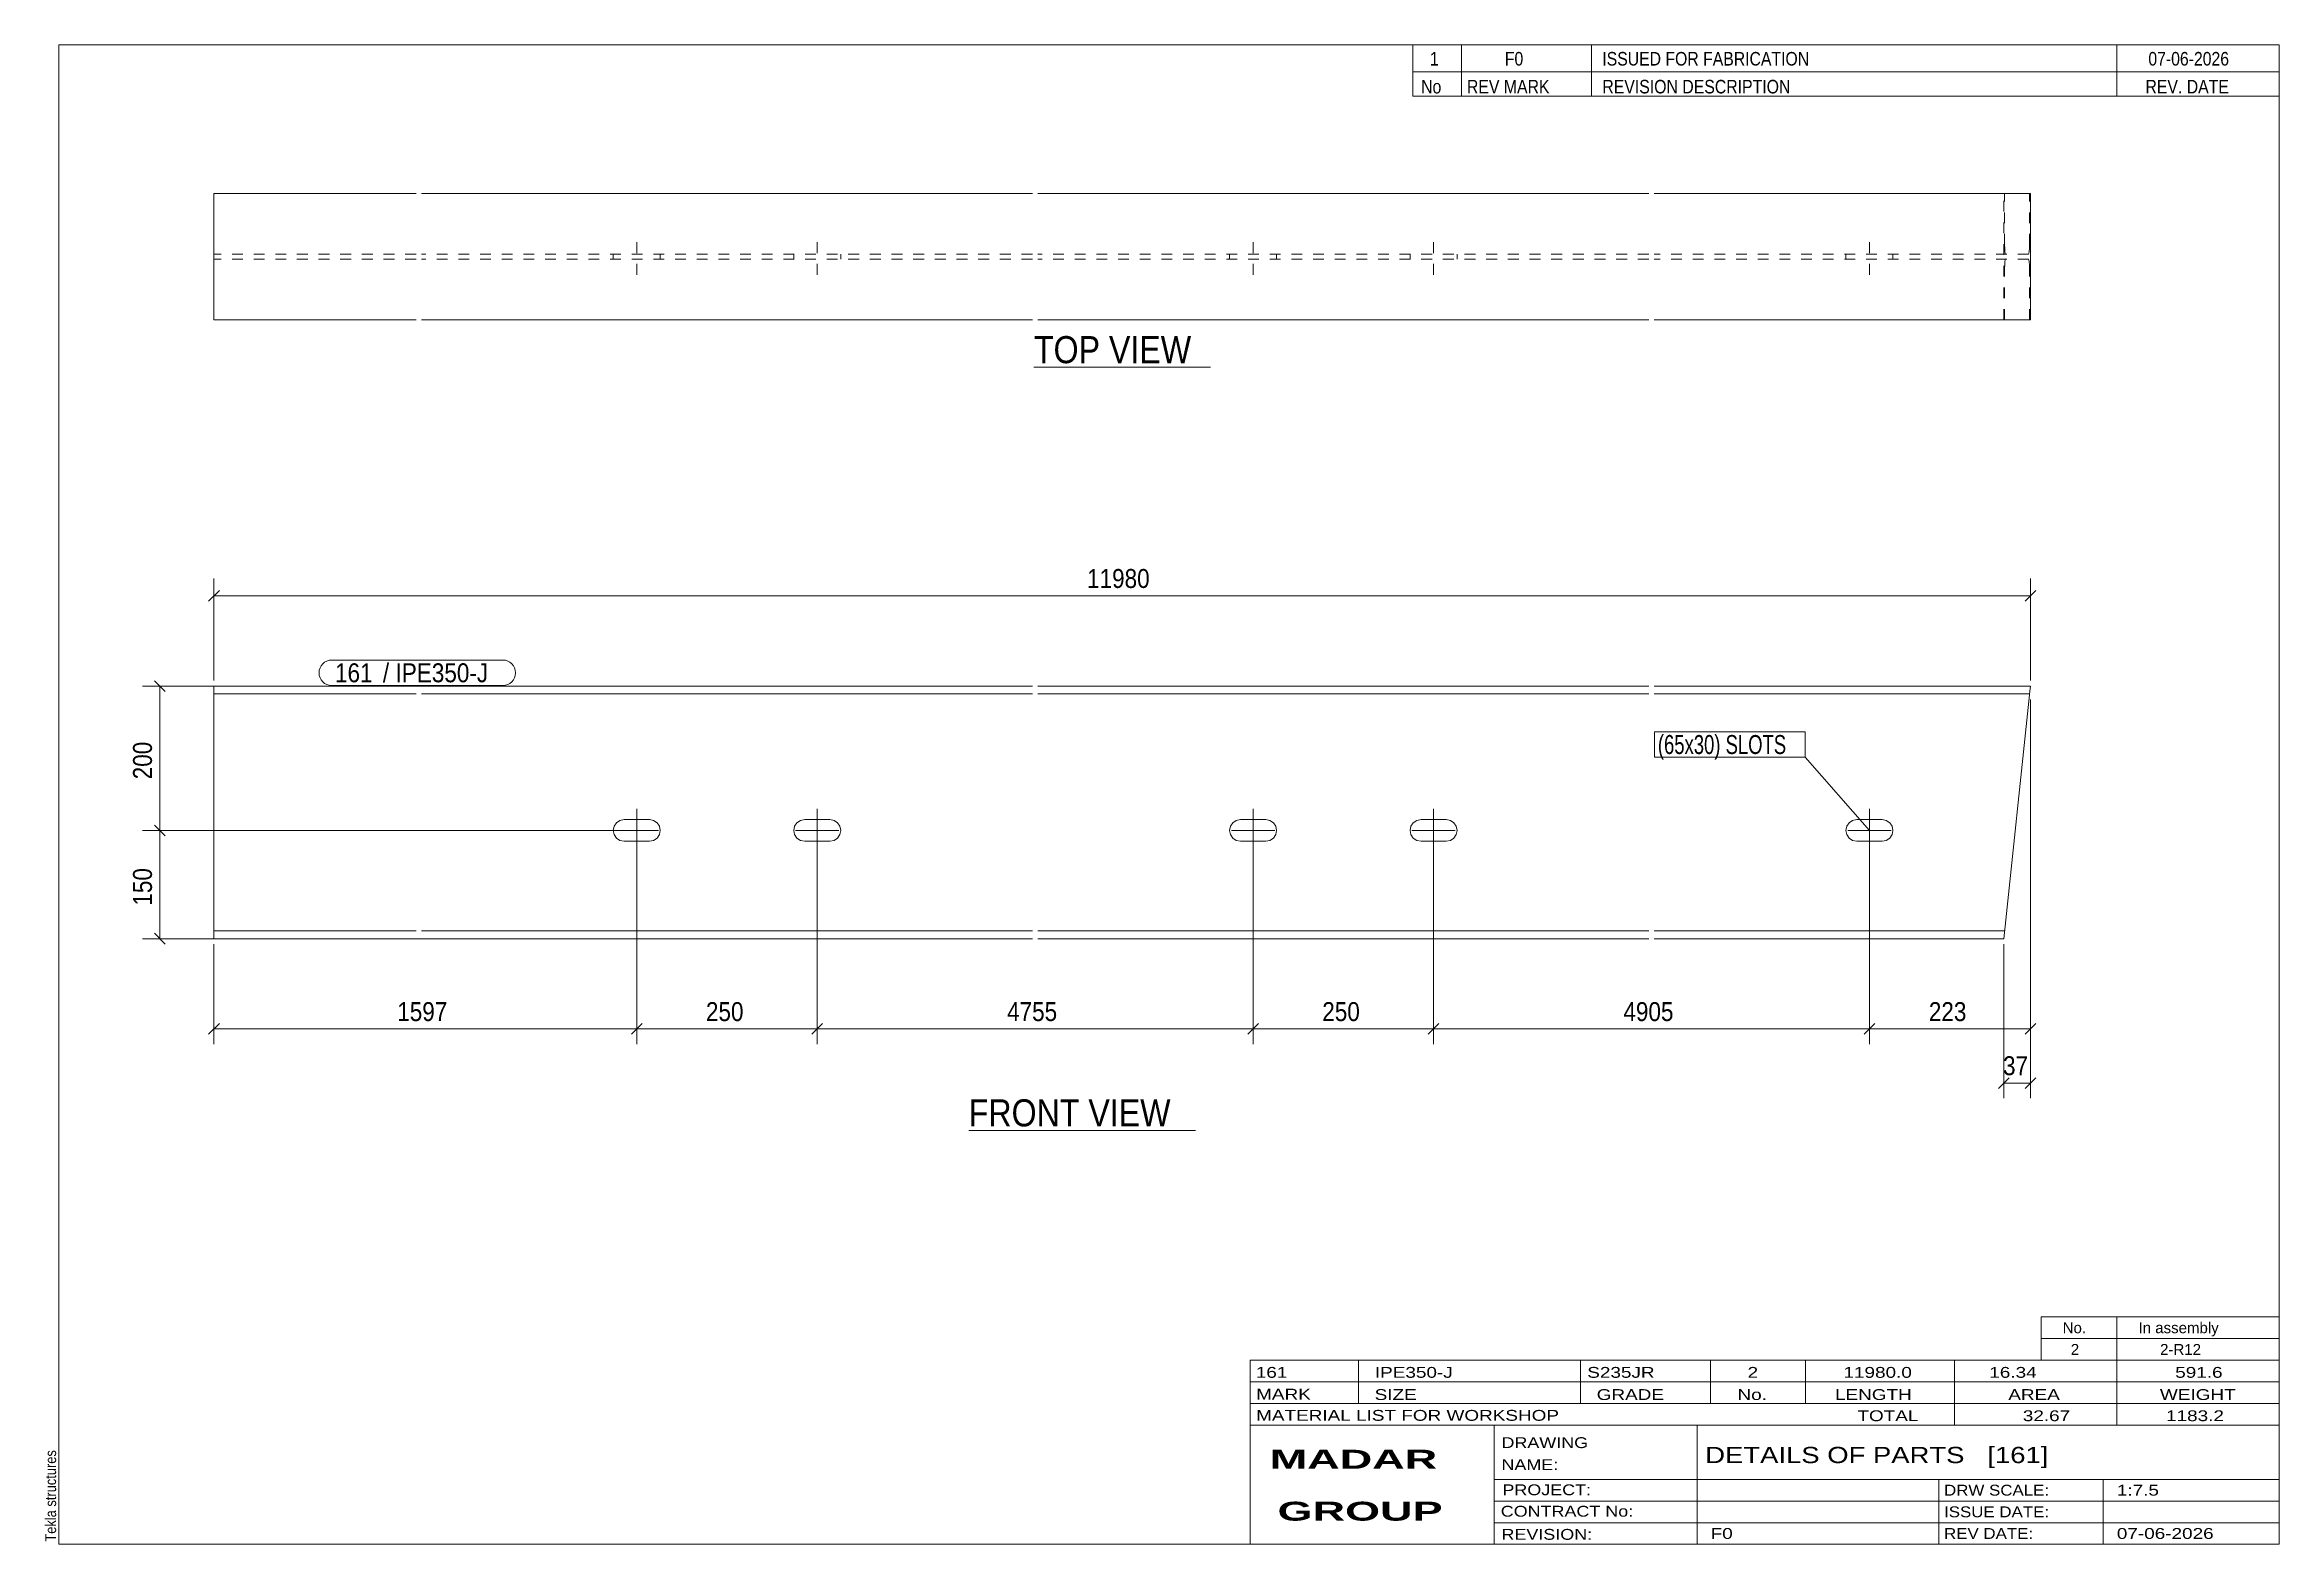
# Model space of a CAD drawing. Header units: millimetres. Extents: x 2 to 415, y 5 to 282.
import ezdxf

# ---------------------------------------------------------------- set-up
doc = ezdxf.new("R2010")
doc.units = ezdxf.units.MM
doc.linetypes.add('XKITLINE00', pattern=[0])
doc.linetypes.add('XKITLINE02', pattern=[4, 2, -2])
for name, color, linetype, lineweight in [('Bolt', 3, 'Continuous', 0), ('BoltMark', 7, 'Continuous', 0), ('Dimensions', 7, 'Continuous', 0), ('DrawingSheet', 5, 'Continuous', 0), ('OtherObjectType', 7, 'Continuous', 0), ('Part', 2, 'Continuous', 0), ('PartMark', 7, 'Continuous', 0)]:
    doc.layers.add(name, color=color, linetype=linetype, lineweight=lineweight)
doc.styles.add('ARIAL', font='ARIAL.TTF')
doc.styles.add('ARIAL_BOLD', font='ARIALBD.TTF')
doc.styles.add('ARIAL_NARROW', font='ARIALN.TTF')

# ---------------------------------------------------------------- blocks, each defined once
blk = doc.blocks.new('*A1')
at = {"layer": 'Bolt', "color": 3, "linetype": 'XKITLINE00', "lineweight": 0}
for p, q in [((111.72, 132.87), (111.72, 140.87)), ((145.05, 132.87), (145.05, 140.87)), ((225.52, 132.87), (225.52, 140.87)), ((258.85, 132.87), (258.85, 140.87)), ((339.32, 132.87), (339.32, 140.87)), ((107.38, 136.87), (107.54, 137.63)), ((107.54, 136.1), (107.38, 136.87)), ((107.38, 136.87), (107.38, 136.87)), ((107.54, 137.63), (107.97, 138.28)), ((107.72, 136.87), (115.72, 136.87)), ((107.97, 138.28), (108.62, 138.71)), ((108.62, 138.71), (109.38, 138.87)), ((109.38, 138.87), (114.05, 138.87)), ((114.05, 138.87), (114.82, 138.71)), ((114.82, 138.71), (115.46, 138.28)), ((115.46, 138.28), (115.9, 137.63)), ((115.9, 137.63), (116.05, 136.87)), ((116.05, 136.87), (115.9, 136.1)), ((116.05, 136.87), (116.05, 136.87)), ((140.72, 136.87), (140.87, 137.63)), ((140.87, 136.1), (140.72, 136.87)), ((140.72, 136.87), (140.72, 136.87)), ((140.87, 137.63), (141.3, 138.28)), ((141.05, 136.87), (149.05, 136.87)), ((141.3, 138.28), (141.95, 138.71)), ((141.95, 138.71), (142.72, 138.87)), ((142.72, 138.87), (147.38, 138.87)), ((147.38, 138.87), (148.15, 138.71)), ((148.15, 138.71), (148.8, 138.28)), ((148.8, 138.28), (149.23, 137.63)), ((149.23, 137.63), (149.38, 136.87)), ((149.38, 136.87), (149.23, 136.1)), ((149.38, 136.87), (149.38, 136.87)), ((221.18, 136.87), (221.34, 137.63)), ((221.34, 136.1), (221.18, 136.87)), ((221.18, 136.87), (221.18, 136.87)), ((221.34, 137.63), (221.77, 138.28)), ((221.52, 136.87), (229.52, 136.87)), ((221.77, 138.28), (222.42, 138.71)), ((222.42, 138.71), (223.18, 138.87)), ((223.18, 138.87), (227.85, 138.87)), ((227.85, 138.87), (228.62, 138.71)), ((228.62, 138.71), (229.26, 138.28)), ((229.26, 138.28), (229.7, 137.63)), ((229.7, 137.63), (229.85, 136.87)), ((229.85, 136.87), (229.7, 136.1)), ((229.85, 136.87), (229.85, 136.87)), ((254.52, 136.87), (254.67, 137.63)), ((254.67, 136.1), (254.52, 136.87)), ((254.52, 136.87), (254.52, 136.87)), ((254.67, 137.63), (255.1, 138.28)), ((254.85, 136.87), (262.85, 136.87)), ((255.1, 138.28), (255.75, 138.71)), ((255.75, 138.71), (256.52, 138.87)), ((256.52, 138.87), (261.18, 138.87)), ((261.18, 138.87), (261.95, 138.71)), ((261.95, 138.71), (262.6, 138.28)), ((262.6, 138.28), (263.03, 137.63)), ((263.03, 137.63), (263.18, 136.87)), ((263.18, 136.87), (263.03, 136.1)), ((263.18, 136.87), (263.18, 136.87)), ((334.98, 136.87), (335.14, 137.63)), ((335.14, 136.1), (334.98, 136.87)), ((334.98, 136.87), (334.98, 136.87)), ((335.14, 137.63), (335.57, 138.28)), ((335.32, 136.87), (343.32, 136.87)), ((335.57, 138.28), (336.22, 138.71)), ((336.22, 138.71), (336.98, 138.87)), ((336.98, 138.87), (341.65, 138.87)), ((341.65, 138.87), (342.42, 138.71)), ((342.42, 138.71), (343.06, 138.28)), ((343.06, 138.28), (343.5, 137.63)), ((343.5, 137.63), (343.65, 136.87)), ((343.65, 136.87), (343.5, 136.1)), ((343.65, 136.87), (343.65, 136.87)), ((107.97, 135.45), (107.54, 136.1)), ((108.62, 135.02), (107.97, 135.45)), ((109.38, 134.87), (108.62, 135.02)), ((114.05, 134.87), (109.38, 134.87)), ((114.82, 135.02), (114.05, 134.87)), ((115.46, 135.45), (114.82, 135.02)), ((115.9, 136.1), (115.46, 135.45)), ((141.3, 135.45), (140.87, 136.1)), ((141.95, 135.02), (141.3, 135.45)), ((142.72, 134.87), (141.95, 135.02)), ((147.38, 134.87), (142.72, 134.87)), ((148.15, 135.02), (147.38, 134.87)), ((148.8, 135.45), (148.15, 135.02)), ((149.23, 136.1), (148.8, 135.45)), ((221.77, 135.45), (221.34, 136.1)), ((222.42, 135.02), (221.77, 135.45)), ((223.18, 134.87), (222.42, 135.02)), ((227.85, 134.87), (223.18, 134.87)), ((228.62, 135.02), (227.85, 134.87)), ((229.26, 135.45), (228.62, 135.02)), ((229.7, 136.1), (229.26, 135.45)), ((255.1, 135.45), (254.67, 136.1)), ((255.75, 135.02), (255.1, 135.45)), ((256.52, 134.87), (255.75, 135.02)), ((261.18, 134.87), (256.52, 134.87)), ((261.95, 135.02), (261.18, 134.87)), ((262.6, 135.45), (261.95, 135.02)), ((263.03, 136.1), (262.6, 135.45)), ((335.57, 135.45), (335.14, 136.1)), ((336.22, 135.02), (335.57, 135.45)), ((336.98, 134.87), (336.22, 135.02)), ((341.65, 134.87), (336.98, 134.87)), ((342.42, 135.02), (341.65, 134.87)), ((343.06, 135.45), (342.42, 135.02)), ((343.5, 136.1), (343.06, 135.45))]:
    blk.add_line(p, q, dxfattribs=at)
blk = doc.blocks.new('*A2')
at = {"layer": 'Part', "color": 2, "linetype": 'XKITLINE00', "lineweight": 0}
for p, q in [((33.65, 163.53), (33.65, 116.87)), ((70.98, 163.53), (33.65, 163.53)), ((70.98, 162.07), (33.65, 162.07)), ((184.78, 163.53), (71.98, 163.53)), ((184.78, 162.07), (71.98, 162.07)), ((298.58, 163.53), (185.78, 163.53)), ((298.58, 162.07), (185.78, 162.07)), ((369.05, 163.53), (299.58, 163.53)), ((368.9, 162.07), (299.58, 162.07)), ((368.88, 161.93), (364.13, 116.87)), ((368.9, 162.07), (368.88, 161.93)), ((369.05, 163.53), (368.9, 162.07)), ((70.98, 118.33), (33.65, 118.33)), ((70.98, 116.87), (33.65, 116.87)), ((184.78, 118.33), (71.98, 118.33)), ((184.78, 116.87), (71.98, 116.87)), ((298.58, 118.33), (185.78, 118.33)), ((298.58, 116.87), (185.78, 116.87)), ((364.28, 118.33), (299.58, 118.33)), ((364.13, 116.87), (299.58, 116.87))]:
    blk.add_line(p, q, dxfattribs=at)
at = {"layer": 'Part', "color": 7, "linetype": 'XKITLINE02', "lineweight": 0}
blk.add_line((364.3, 118.46), (364.28, 118.33), dxfattribs=at)
blk = doc.blocks.new('*A3')
at = {"layer": 'Bolt', "color": 3, "linetype": 'XKITLINE02', "lineweight": 0}
for p, q in [((111.72, 239.5), (111.72, 246.17)), ((145.05, 239.5), (145.05, 246.17)), ((225.52, 239.5), (225.52, 246.17)), ((258.85, 239.5), (258.85, 246.17)), ((339.32, 239.5), (339.32, 246.17)), ((107.38, 243.3), (107.38, 242.37)), ((116.05, 243.3), (116.05, 242.37)), ((140.72, 243.3), (140.72, 242.37)), ((149.38, 243.3), (149.38, 242.37)), ((221.18, 243.3), (221.18, 242.37)), ((229.85, 243.3), (229.85, 242.37)), ((254.52, 243.3), (254.52, 242.37)), ((263.18, 243.3), (263.18, 242.37)), ((334.98, 243.3), (334.98, 242.37)), ((343.65, 243.3), (343.65, 242.37))]:
    blk.add_line(p, q, dxfattribs=at)
blk = doc.blocks.new('*A4')
at = {"layer": 'Part', "color": 2, "linetype": 'XKITLINE00', "lineweight": 0}
for p, q in [((33.65, 254.5), (70.98, 254.5)), ((33.65, 231.17), (33.65, 254.5)), ((71.98, 254.5), (184.78, 254.5)), ((185.78, 254.5), (298.58, 254.5)), ((299.58, 254.5), (369.05, 254.5)), ((369.05, 254.5), (369.05, 231.17)), ((70.98, 231.17), (33.65, 231.17)), ((184.78, 231.17), (71.98, 231.17)), ((298.58, 231.17), (185.78, 231.17)), ((369.05, 231.17), (299.58, 231.17))]:
    blk.add_line(p, q, dxfattribs=at)
at = {"layer": 'Part', "color": 7, "linetype": 'XKITLINE02', "lineweight": 0}
for p, q in [((364.13, 231.17), (364.13, 254.5)), ((364.28, 245.03), (364.28, 254.5)), ((368.9, 245.03), (368.9, 254.5)), ((364.28, 245.03), (364.3, 244.37)), ((364.3, 244.37), (364.34, 243.81)), ((364.34, 243.81), (364.4, 243.43)), ((368.78, 243.43), (368.84, 243.81)), ((368.84, 243.81), (368.88, 244.37)), ((368.88, 244.37), (368.9, 245.03)), ((70.98, 243.3), (33.65, 243.3)), ((70.98, 242.37), (33.65, 242.37)), ((184.78, 243.3), (71.98, 243.3)), ((184.78, 242.37), (71.98, 242.37)), ((298.58, 243.3), (185.78, 243.3)), ((298.58, 242.37), (185.78, 242.37)), ((368.71, 243.3), (299.58, 243.3)), ((368.71, 242.37), (299.58, 242.37)), ((364.3, 241.3), (364.28, 240.63)), ((364.28, 231.17), (364.28, 240.63)), ((364.34, 241.86), (364.3, 241.3)), ((364.4, 242.23), (364.34, 241.86)), ((364.4, 243.43), (364.47, 243.3)), ((364.47, 242.37), (364.4, 242.23)), ((368.71, 243.3), (368.78, 243.43)), ((368.78, 242.23), (368.71, 242.37)), ((368.84, 241.86), (368.78, 242.23)), ((368.88, 241.3), (368.84, 241.86)), ((368.9, 240.63), (368.88, 241.3)), ((368.9, 231.17), (368.9, 240.63))]:
    blk.add_line(p, q, dxfattribs=at)
blk = doc.blocks.new('*A5')
at = {"layer": 'DrawingSheet', "color": 5, "linetype": 'XKITLINE00', "lineweight": 0}
for p, q in [((415, 282), (5, 282)), ((5, 282), (5, 5)), ((415, 5), (415, 282)), ((5, 5), (415, 5))]:
    blk.add_line(p, q, dxfattribs=at)
at = {"layer": 'DrawingSheet', "color": 5, "style": 'ARIAL', "width": 0.85}
blk.add_text('Tekla structures', height=2, rotation=90, dxfattribs=at).set_placement((4.5, 5.5))
blk = doc.blocks.new('*A6')
at = {"layer": 'OtherObjectType', "color": 7, "linetype": 'XKITLINE00', "lineweight": 0}
for p, q in [((371, 47), (415, 47)), ((371, 43), (371, 47)), ((385, 43), (385, 47)), ((415, 43), (415, 47)), ((371, 43), (415, 43)), ((371, 39), (371, 43)), ((385, 39), (385, 43)), ((415, 39), (415, 43)), ((371, 39), (415, 39))]:
    blk.add_line(p, q, dxfattribs=at)
at = {"layer": 'OtherObjectType', "color": 7, "style": 'ARIAL_NARROW', "width": 1.211571}
for s, p in [('No.', (375, 44)), ('In assembly', (389, 44)), ('2', (376.5, 40)), ('2-R12', (392.99, 40))]:
    blk.add_text(s, height=2, dxfattribs=at).set_placement(p)
blk = doc.blocks.new('*A7')
at = {"layer": 'OtherObjectType', "color": 7, "linetype": 'XKITLINE00', "lineweight": 0}
for p, q in [((255, 282), (415, 282)), ((415, 282), (255, 282)), ((255, 282), (255, 277)), ((264, 282), (264, 277)), ((288, 282), (288, 277)), ((385, 282), (385, 277)), ((415, 282), (415, 277)), ((255, 277), (415, 277)), ((255, 277), (255, 272.5)), ((255, 277), (415, 277)), ((264, 277), (264, 272.5)), ((288, 277), (288, 272.5)), ((385, 277), (385, 272.5)), ((415, 277), (415, 272.5)), ((415, 272.5), (255, 272.5))]:
    blk.add_line(p, q, dxfattribs=at)
at = {"layer": 'OtherObjectType', "color": 7, "style": 'ARIAL_NARROW'}
for s, width, p in [('1', 1.017001, (258.16, 278.15)), ('F0', 1.017001, (272, 278.15)), ('ISSUED FOR FABRICATION', 1.017001, (290, 278.15)), ('07-06-2026', 1.017001, (390.82, 278.15)), ('No', 1.02, (256.54, 273)), ('REV MARK', 1.02, (265, 273)), ('REVISION DESCRIPTION', 1.02, (290, 273)), ('REV. DATE', 1.02, (390.28, 273))]:
    blk.add_text(s, height=2.5, dxfattribs=dict(at, width=width)).set_placement(p)
blk = doc.blocks.new('*A8')
at = {"layer": 'OtherObjectType', "color": 7, "linetype": 'XKITLINE00', "lineweight": 0}
for p, q in [((225, 39), (415, 39)), ((225, 39), (225, 35)), ((225, 39), (415, 39)), ((245, 35), (245, 39)), ((286, 35), (286, 39)), ((310, 35), (310, 39)), ((327.5, 35), (327.5, 39)), ((355, 35), (355, 39)), ((385, 35), (385, 39)), ((415, 35), (415, 39)), ((225, 35), (415, 35)), ((225, 35), (225, 5)), ((225, 35), (415, 35)), ((245, 31), (245, 35)), ((286, 31), (286, 35)), ((310, 31), (310, 35)), ((327.5, 31), (327.5, 35)), ((355, 31), (355, 35)), ((385, 31), (385, 35)), ((415, 31), (415, 35)), ((225, 31), (415, 31)), ((355, 27), (355, 31)), ((385, 27), (385, 31)), ((415, 27), (415, 31)), ((225, 27), (415, 27)), ((270, 21), (270, 27)), ((307.5, 17), (307.5, 27)), ((415, 21), (415, 27)), ((270, 21), (270, 5)), ((415, 17), (415, 21)), ((270, 17), (415, 17)), ((307.5, 5), (307.5, 17)), ((352.16, 13), (352.16, 17)), ((382.5, 5), (382.5, 17)), ((415, 13), (415, 17)), ((270, 13), (415, 13)), ((352.16, 5), (352.16, 13)), ((415, 9), (415, 13)), ((270, 9), (415, 9)), ((415, 5), (415, 9)), ((225, 5), (415, 5)), ((262.5, 5), (415, 5))]:
    blk.add_line(p, q, dxfattribs=at)
at = {"layer": 'OtherObjectType', "color": 7, "style": 'ARIAL_NARROW'}
for s, height, width, p in [('161', 2, 1.525501, (226.01, 35.76)), ('IPE350-J', 2, 1.525501, (248, 35.76)), ('S235JR', 2, 1.525501, (287.22, 35.76)), ('2', 2, 1.525501, (316.82, 35.76)), ('11980.0', 2, 1.525501, (334.52, 35.76)), ('16.34', 2, 1.525501, (361.45, 35.76)), ('591.6', 2, 1.525501, (395.78, 35.76)), ('MARK', 2, 1.525501, (226.08, 31.73)), ('SIZE', 2, 1.525501, (247.96, 31.66)), ('GRADE', 2, 1.525501, (288.96, 31.66)), ('No.', 2, 1.525501, (314.96, 31.66)), ('LENGTH', 2, 1.525501, (332.96, 31.66)), ('AREA', 2, 1.525501, (364.96, 31.66)), ('WEIGHT', 2, 1.525501, (392.96, 31.66)), ('MATERIAL LIST FOR WORKSHOP', 2, 1.525501, (226.08, 27.82)), ('TOTAL', 2, 1.525501, (337.1, 27.75)), ('32.67', 2, 1.525501, (367.64, 27.75)), ('1183.2', 2, 1.525501, (394.09, 27.75)), ('DRAWING', 2, 1.445, (271.38, 22.78)), ('NAME:', 2, 1.445, (271.38, 18.72)), ('DETAILS OF PARTS   [161]', 3, 1.474651, (309, 20)), ('PROJECT:', 2, 1.445, (271.55, 14.07)), ('DRW SCALE:', 2, 1.36, (353.1, 14)), ('1:7.5', 2, 1.525501, (385, 14)), ('CONTRACT No:', 2, 1.445, (271.25, 10.11)), ('ISSUE DATE:', 2, 1.36, (353.1, 10)), ('REVISION:', 2, 1.445, (271.38, 5.84)), ('F0', 2, 1.525501, (310, 6)), ('REV DATE:', 2, 1.36, (353.1, 6)), ('07-06-2026', 2, 1.525501, (385, 6))]:
    blk.add_text(s, height=height, dxfattribs=dict(at, width=width)).set_placement(p)
at = {"layer": 'OtherObjectType', "color": 1, "style": 'ARIAL_BOLD', "width": 1.7}
for s, p in [('MADAR ', (228.58, 18.97)), ('GROUP', (230.03, 9.37))]:
    blk.add_text(s, height=3.5, dxfattribs=at).set_placement(p)
blk = doc.blocks.new('*A9')
at = {"layer": 'Dimensions', "color": 7, "linetype": 'XKITLINE00', "lineweight": 0}
for p, q in [((110.72, 136.87), (20.45, 136.87)), ((22.66, 137.86), (24.64, 135.88)), ((23.65, 116.87), (23.65, 136.87)), ((110.72, 116.87), (20.45, 116.87)), ((22.66, 117.86), (24.64, 115.88))]:
    blk.add_line(p, q, dxfattribs=at)
at = {"layer": 'Dimensions', "color": 3}
for p in [(23.65, 136.87), (23.65, 116.87)]:
    blk.add_point(p, dxfattribs=at)
at = {"layer": 'Dimensions', "color": 3, "style": 'ARIAL', "width": 0.85}
blk.add_text('150', height=3.5, rotation=90.0002, dxfattribs=at).set_placement((22.2, 122.97))
blk = doc.blocks.new('*A10')
at = {"layer": 'Dimensions', "color": 7, "linetype": 'XKITLINE00', "lineweight": 0}
for p, q in [((110.72, 163.53), (20.45, 163.53)), ((22.66, 164.52), (24.64, 162.54)), ((23.65, 136.87), (23.65, 163.53)), ((110.72, 136.87), (20.45, 136.87)), ((22.66, 137.86), (24.64, 135.88))]:
    blk.add_line(p, q, dxfattribs=at)
at = {"layer": 'Dimensions', "color": 3}
for p in [(23.65, 163.53), (23.65, 136.87)]:
    blk.add_point(p, dxfattribs=at)
at = {"layer": 'Dimensions', "color": 3, "style": 'ARIAL', "width": 0.85}
blk.add_text('200', height=3.5, rotation=90.0002, dxfattribs=at).set_placement((22.2, 146.31))
blk = doc.blocks.new('*A11')
at = {"layer": 'Dimensions', "color": 7, "linetype": 'XKITLINE00', "lineweight": 0}
for p, q in [((33.65, 164.53), (33.65, 183.4)), ((369.05, 164.53), (369.05, 183.4)), ((34.64, 181.19), (32.66, 179.21)), ((33.65, 180.2), (369.05, 180.2)), ((370.04, 181.19), (368.06, 179.21))]:
    blk.add_line(p, q, dxfattribs=at)
at = {"layer": 'Dimensions', "color": 3}
for p in [(33.65, 180.2), (369.05, 180.2)]:
    blk.add_point(p, dxfattribs=at)
at = {"layer": 'Dimensions', "color": 3, "style": 'ARIAL', "width": 0.85}
blk.add_text('11980', height=3.5, dxfattribs=at).set_placement((194.86, 181.65))
blk = doc.blocks.new('*A12')
at = {"layer": 'Dimensions', "color": 7, "linetype": 'XKITLINE00', "lineweight": 0}
for p, q in [((369.05, 161.07), (369.05, 87.4)), ((364.13, 115.87), (364.13, 87.4)), ((365.12, 91.19), (363.14, 89.21)), ((370.04, 91.19), (368.06, 89.21)), ((364.13, 90.2), (369.05, 90.2))]:
    blk.add_line(p, q, dxfattribs=at)
at = {"layer": 'Dimensions', "color": 3}
for p in [(364.13, 90.2), (369.05, 90.2)]:
    blk.add_point(p, dxfattribs=at)
at = {"layer": 'Dimensions', "color": 3, "style": 'ARIAL', "width": 0.85}
blk.add_text('37', height=3.5, dxfattribs=at).set_placement((363.99, 91.65))
blk = doc.blocks.new('*A13')
at = {"layer": 'Dimensions', "color": 7, "linetype": 'XKITLINE00', "lineweight": 0}
for p, q in [((111.72, 135.87), (111.72, 97.4)), ((33.65, 115.87), (33.65, 97.4)), ((34.64, 101.19), (32.66, 99.21)), ((33.65, 100.2), (111.72, 100.2)), ((112.71, 101.19), (110.73, 99.21))]:
    blk.add_line(p, q, dxfattribs=at)
at = {"layer": 'Dimensions', "color": 3}
for p in [(33.65, 100.2), (111.72, 100.2)]:
    blk.add_point(p, dxfattribs=at)
at = {"layer": 'Dimensions', "color": 3, "style": 'ARIAL', "width": 0.85}
blk.add_text('1597', height=3.5, dxfattribs=at).set_placement((67.49, 101.65))
blk = doc.blocks.new('*A14')
at = {"layer": 'Dimensions', "color": 7, "linetype": 'XKITLINE00', "lineweight": 0}
for p, q in [((111.72, 135.87), (111.72, 97.4)), ((145.05, 135.87), (145.05, 97.4)), ((112.71, 101.19), (110.73, 99.21)), ((111.72, 100.2), (145.05, 100.2)), ((146.04, 101.19), (144.06, 99.21))]:
    blk.add_line(p, q, dxfattribs=at)
at = {"layer": 'Dimensions', "color": 3}
for p in [(111.72, 100.2), (145.05, 100.2)]:
    blk.add_point(p, dxfattribs=at)
at = {"layer": 'Dimensions', "color": 3, "style": 'ARIAL', "width": 0.85}
blk.add_text('250', height=3.5, dxfattribs=at).set_placement((124.49, 101.65))
blk = doc.blocks.new('*A15')
at = {"layer": 'Dimensions', "color": 7, "linetype": 'XKITLINE00', "lineweight": 0}
for p, q in [((145.05, 135.87), (145.05, 97.4)), ((225.52, 135.87), (225.52, 97.4)), ((146.04, 101.19), (144.06, 99.21)), ((145.05, 100.2), (225.52, 100.2)), ((226.51, 101.19), (224.53, 99.21))]:
    blk.add_line(p, q, dxfattribs=at)
at = {"layer": 'Dimensions', "color": 3}
for p in [(145.05, 100.2), (225.52, 100.2)]:
    blk.add_point(p, dxfattribs=at)
at = {"layer": 'Dimensions', "color": 3, "style": 'ARIAL', "width": 0.85}
blk.add_text('4755', height=3.5, dxfattribs=at).set_placement((180.09, 101.65))
blk = doc.blocks.new('*A16')
at = {"layer": 'Dimensions', "color": 7, "linetype": 'XKITLINE00', "lineweight": 0}
for p, q in [((225.52, 135.87), (225.52, 97.4)), ((258.85, 135.87), (258.85, 97.4)), ((226.51, 101.19), (224.53, 99.21)), ((225.52, 100.2), (258.85, 100.2)), ((259.84, 101.19), (257.86, 99.21))]:
    blk.add_line(p, q, dxfattribs=at)
at = {"layer": 'Dimensions', "color": 3}
for p in [(225.52, 100.2), (258.85, 100.2)]:
    blk.add_point(p, dxfattribs=at)
at = {"layer": 'Dimensions', "color": 3, "style": 'ARIAL', "width": 0.85}
blk.add_text('250', height=3.5, dxfattribs=at).set_placement((238.29, 101.65))
blk = doc.blocks.new('*A17')
at = {"layer": 'Dimensions', "color": 7, "linetype": 'XKITLINE00', "lineweight": 0}
for p, q in [((258.85, 135.87), (258.85, 97.4)), ((339.32, 135.87), (339.32, 97.4)), ((259.84, 101.19), (257.86, 99.21)), ((258.85, 100.2), (339.32, 100.2)), ((340.31, 101.19), (338.33, 99.21))]:
    blk.add_line(p, q, dxfattribs=at)
at = {"layer": 'Dimensions', "color": 3}
for p in [(258.85, 100.2), (339.32, 100.2)]:
    blk.add_point(p, dxfattribs=at)
at = {"layer": 'Dimensions', "color": 3, "style": 'ARIAL', "width": 0.85}
blk.add_text('4905', height=3.5, dxfattribs=at).set_placement((293.89, 101.65))
blk = doc.blocks.new('*A18')
at = {"layer": 'Dimensions', "color": 7, "linetype": 'XKITLINE00', "lineweight": 0}
for p, q in [((369.05, 161.07), (369.05, 97.4)), ((339.32, 135.87), (339.32, 97.4)), ((340.31, 101.19), (338.33, 99.21)), ((339.32, 100.2), (369.05, 100.2)), ((370.04, 101.19), (368.06, 99.21))]:
    blk.add_line(p, q, dxfattribs=at)
at = {"layer": 'Dimensions', "color": 3}
for p in [(339.32, 100.2), (369.05, 100.2)]:
    blk.add_point(p, dxfattribs=at)
at = {"layer": 'Dimensions', "color": 3, "style": 'ARIAL', "width": 0.85}
blk.add_text('223', height=3.5, dxfattribs=at).set_placement((350.29, 101.65))
blk = doc.blocks.new('*A19')
at = {"layer": 'BoltMark', "color": 7, "linetype": 'XKITLINE00', "lineweight": 0}
for p, q in [((299.66, 155.08), (327.44, 155.08)), ((299.66, 150.38), (299.66, 155.08)), ((327.44, 150.38), (327.44, 155.08)), ((299.66, 150.38), (327.44, 150.38)), ((339.32, 136.87), (327.44, 150.38))]:
    blk.add_line(p, q, dxfattribs=at)
at = {"layer": 'BoltMark', "color": 3, "style": 'ARIAL_NARROW', "width": 0.85}
blk.add_text('(65x30) SLOTS', height=3.5, dxfattribs=at).set_placement((300.26, 150.98))
blk = doc.blocks.new('*A20')
at = {"layer": 'PartMark', "color": 7, "linetype": 'XKITLINE00', "lineweight": 0}
for p, q in [((55.4, 168.33), (86.99, 168.33)), ((55.4, 163.63), (86.99, 163.63))]:
    blk.add_line(p, q, dxfattribs=at)
for centre, start, end in [((55.4, 165.98), 90, 270), ((86.99, 165.98), 270, 90)]:
    blk.add_arc(centre, 2.35, start, end, dxfattribs=at)
at = {"layer": 'PartMark', "color": 1, "style": 'ARIAL', "width": 0.85}
blk.add_text('161', height=3.5, dxfattribs=at).set_placement((56, 164.23))
at = {"layer": 'PartMark', "color": 3, "style": 'ARIAL', "width": 0.85}
for s, p in [('/', (64.84, 164.23)), ('IPE350-J', (67.18, 164.23))]:
    blk.add_text(s, height=3.5, dxfattribs=at).set_placement(p)
blk = doc.blocks.new('*A21')
at = {"layer": 'OtherObjectType', "color": 7, "linetype": 'XKITLINE00', "lineweight": 0}
blk.add_line((173.01, 81.45), (214.87, 81.45), dxfattribs=at)
at = {"layer": 'OtherObjectType', "color": 3, "style": 'ARIAL', "width": 0.85}
blk.add_text('FRONT VIEW', height=5, dxfattribs=at).set_placement((173.01, 82.2))
blk = doc.blocks.new('*A22')
at = {"layer": 'OtherObjectType', "color": 7, "linetype": 'XKITLINE00', "lineweight": 0}
blk.add_line((185.05, 222.42), (217.65, 222.42), dxfattribs=at)
at = {"layer": 'OtherObjectType', "color": 3, "style": 'ARIAL', "width": 0.85}
blk.add_text('TOP VIEW', height=5, dxfattribs=at).set_placement((185.05, 223.17))

msp = doc.modelspace()

# ---------------------------------------------------------------- block references
at = {"lineweight": 0}
for name in ['*A5', '*A7', '*A4', '*A3', '*A22', '*A11', '*A20', '*A10', '*A2', '*A18', '*A12', '*A19', '*A1', '*A9', '*A13', '*A14', '*A15', '*A16', '*A17', '*A21', '*A6', '*A8']:
    msp.add_blockref(name, (0, 0), dxfattribs=at)

doc.saveas('drawing.dxf')
